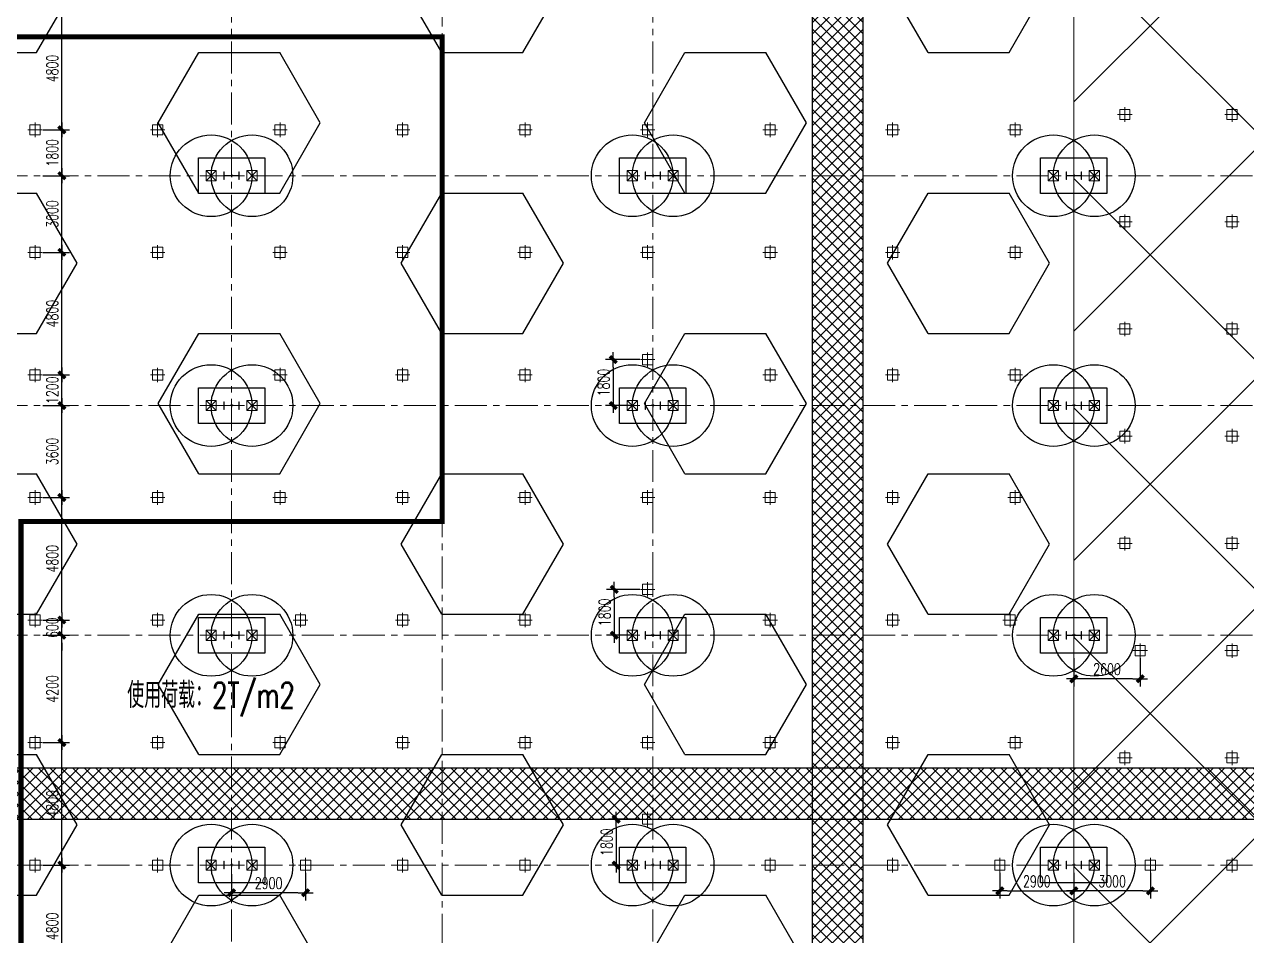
# Model space of a CAD drawing. Extents: x -1201378 to 2367219, y -619313 to 244905.
# Drawn here: x -473475 to -425591, y 179893 to 215577 of the extents above; entities that cross this region are included whole.
import ezdxf
from ezdxf.enums import TextEntityAlignment as Align

# ---------------------------------------------------------------- set-up
doc = ezdxf.new("R2010")
doc.units = 0
doc.header["$LTSCALE"] = 1000
doc.linetypes.add('CENTER', pattern=[2, 1.25, -0.25, 0.25, -0.25])
doc.linetypes.add('DASH', pattern=[0.35, 0.25, -0.1])
doc.layers.get('0').update_dxf_attribs({"linetype": 'CONTINUOUS'})
doc.layers.get('Defpoints').update_dxf_attribs({"linetype": 'CONTINUOUS'})
for name, color, linetype in [('Hatch-一般填充', 252, 'CONTINUOUS'), ('S-DIMZ', 115, 'CONTINUOUS'), ('S-DOTE1', 140, 'CENTER'), ('S-HATCH1-W', 252, 'CONTINUOUS'), ('S-HJD', 97, 'CONTINUOUS'), ('S-SGJ', 21, 'CONTINUOUS')]:
    doc.layers.add(name, color=color, linetype=linetype)
for name, color, linetype, lineweight in [('S-axis', 111, 'CONTINUOUS', 0), ('S-col', 2, 'CONTINUOUS', 0), ('S-dim', 81, 'CONTINUOUS', 0), ('S-dote', 5, 'CENTER', 0), ('S-zhuang', 1, 'CONTINUOUS', 0)]:
    doc.layers.add(name, color=color, linetype=linetype, lineweight=lineweight)
doc.styles.add('SS1', font='tj-romans1.shx', dxfattribs={"width": 0.7, "bigfont": 'tj-hztxt1.shx'})
doc.dimstyles.new('S-150-ARCHI', dxfattribs={"dimscale": 150, "dimtxt": 3, "dimasz": 2, "dimexe": 2, "dimexo": 2, "dimgap": 1, "dimtad": 1, "dimdec": 0, "dimzin": 0, "dimdsep": 46, "dimtxsty": 'SS1', "dimblk1": 'TT', "dimblk2": 'TT', "dimsah": 1, "dimcen": 1, "dimclrd": 256, "dimclre": 256, "dimclrt": 256, "dimadec": 0, "dimazin": 0, "dimtfac": 1, "dimtdec": 0, "dimtix": 1, "dimtmove": 2, "dimatfit": 0, "dimldrblk": 'TT', "dimfxl": 2, "dimtolj": 1, "dimtzin": 0, "dimarcsym": 0})

# ---------------------------------------------------------------- blocks, each defined once
blk = doc.blocks.new('_FZH')
at = {"layer": 'S-col'}
blk.add_lwpolyline([(-0.375, -0.188), (-0.375, 0.187), (-0.36, 0.187), (-0.36, 0.005), (0.36, 0.005), (0.36, 0.187), (0.375, 0.187), (0.375, -0.188), (0.36, -0.188), (0.36, -0.005), (-0.36, -0.005), (-0.36, -0.188)], close=True, dxfattribs=at)
blk = doc.blocks.new('w4234324')
at = {"layer": 'S-col', "xscale": 800.0000000000005, "yscale": 800.0000000000005, "zscale": 800.0000000000005}
for p in [(-210454, 813820), (-193954, 813820), (-177454, 813820), (-210454, 804820), (-193954, 804820), (-177454, 804820), (-210454, 795820), (-193954, 795820), (-177454, 795820), (-210454, 786820), (-193954, 786820), (-177454, 786820)]:
    blk.add_blockref('_FZH', p, dxfattribs=at)
blk = doc.blocks.new('1#轴网')
at = {"layer": 'S-dote'}
for p, q in [((-165358.5, 19033.1), (-165358.5, 124689.3)), ((-157108.5, 18867), (-157108.5, 124689.3)), ((-148858.5, 19032.5), (-148858.5, 124689.3)), ((-140608.5, 18867), (-140608.5, 124689.3)), ((-132358.5, 19024), (-132358.5, 124689.3)), ((-99358.5, 97027), (-216950.7, 97027)), ((-99358.5, 88027), (-216950.7, 88027)), ((-99358.5, 79027), (-216950.7, 79027)), ((-99358.5, 70027), (-216950.7, 70027))]:
    blk.add_line(p, q, dxfattribs=at)
blk = doc.blocks.new('地坪桩')
at = {"layer": 'S-zhuang'}
for p, q in [((174146, 162514), (174146, 163080)), ((173863, 162797), (174429, 162797))]:
    blk.add_line(p, q, dxfattribs=at)
blk.add_lwpolyline([(173946, 162597), (173946, 162997), (174346, 162997), (174346, 162597)], close=True, dxfattribs=at)
blk = doc.blocks.new('TT')
blk.add_line((-0.97, 0), (0.97, 0))
at = {"const_width": 0.45}
blk.add_lwpolyline([(-0.44, -0.44), (0.44, 0.44)], dxfattribs=at)
blk = doc.blocks.new('*D3356')
at = {"layer": 'Defpoints', "color": 0, "transparency": 16777216}
for p in [(-473058, 182652), (-472008, 182652), (-473058, 177852)]:
    blk.add_point(p, dxfattribs=at)
at = {"layer": 'S-DIMZ', "lineweight": -2, "transparency": 16777216}
for p, q in [((-472758, 182652), (-471708, 182652)), ((-472008, 178152), (-472008, 182352)), ((-472758, 177852), (-471708, 177852))]:
    blk.add_line(p, q, dxfattribs=at)
at = {"layer": 'S-DIMZ', "lineweight": -2, "transparency": 16777216, "xscale": 300, "yscale": 300, "zscale": 300}
for p, rotation in [((-472008, 182652), 90), ((-472008, 177852), 270)]:
    blk.add_blockref('TT', p, dxfattribs=dict(at, rotation=rotation))
at = {"layer": 'S-DIMZ', "transparency": 16777216, "insert": (-472383, 180252), "char_height": 450, "attachment_point": 5, "rotation": 90, "style": 'SS1'}
blk.add_mtext('\\A1;4800', dxfattribs=at)
blk = doc.blocks.new('*D3357')
at = {"layer": 'Defpoints', "color": 0, "transparency": 16777216}
for p in [(-473058, 187452), (-472008, 187452), (-473058, 182652)]:
    blk.add_point(p, dxfattribs=at)
at = {"layer": 'S-DIMZ', "lineweight": -2, "transparency": 16777216}
for p, q in [((-472758, 187452), (-471708, 187452)), ((-472008, 182952), (-472008, 187152)), ((-472758, 182652), (-471708, 182652))]:
    blk.add_line(p, q, dxfattribs=at)
at = {"layer": 'S-DIMZ', "lineweight": -2, "transparency": 16777216, "xscale": 300, "yscale": 300, "zscale": 300}
for p, rotation in [((-472008, 187452), 90), ((-472008, 182652), 270)]:
    blk.add_blockref('TT', p, dxfattribs=dict(at, rotation=rotation))
at = {"layer": 'S-DIMZ', "transparency": 16777216, "insert": (-472383, 185052), "char_height": 450, "attachment_point": 5, "rotation": 90, "style": 'SS1'}
blk.add_mtext('\\A1;4800', dxfattribs=at)
blk = doc.blocks.new('*D3358')
at = {"layer": 'Defpoints', "color": 0, "transparency": 16777216}
for p in [(-473058, 191652), (-472008, 191652), (-473058, 187452)]:
    blk.add_point(p, dxfattribs=at)
at = {"layer": 'S-DIMZ', "lineweight": -2, "transparency": 16777216}
for p, q in [((-472758, 191652), (-471708, 191652)), ((-472008, 187752), (-472008, 191352)), ((-472758, 187452), (-471708, 187452))]:
    blk.add_line(p, q, dxfattribs=at)
at = {"layer": 'S-DIMZ', "lineweight": -2, "transparency": 16777216, "xscale": 300, "yscale": 300, "zscale": 300}
for p, rotation in [((-472008, 191652), 90), ((-472008, 187452), 270)]:
    blk.add_blockref('TT', p, dxfattribs=dict(at, rotation=rotation))
at = {"layer": 'S-DIMZ', "transparency": 16777216, "insert": (-472383, 189552), "char_height": 450, "attachment_point": 5, "rotation": 90, "style": 'SS1'}
blk.add_mtext('\\A1;4200', dxfattribs=at)
blk = doc.blocks.new('*D3359')
at = {"layer": 'Defpoints', "color": 0, "transparency": 16777216}
for p in [(-473058, 192252), (-472008, 192252), (-473058, 191652)]:
    blk.add_point(p, dxfattribs=at)
at = {"layer": 'S-DIMZ', "lineweight": -2, "transparency": 16777216}
for p, q in [((-472008, 192552), (-472008, 192852)), ((-472758, 192252), (-471708, 192252)), ((-472008, 191652), (-472008, 192252)), ((-472758, 191652), (-471708, 191652)), ((-472008, 191352), (-472008, 191052))]:
    blk.add_line(p, q, dxfattribs=at)
at = {"layer": 'S-DIMZ', "lineweight": -2, "transparency": 16777216, "xscale": 300, "yscale": 300, "zscale": 300}
for p, rotation in [((-472008, 192252), 270), ((-472008, 191652), 90)]:
    blk.add_blockref('TT', p, dxfattribs=dict(at, rotation=rotation))
at = {"layer": 'S-DIMZ', "transparency": 16777216, "insert": (-472383, 191952), "char_height": 450, "attachment_point": 5, "rotation": 90, "style": 'SS1'}
blk.add_mtext('\\A1;600', dxfattribs=at)
blk = doc.blocks.new('*D3360')
at = {"layer": 'Defpoints', "color": 0, "transparency": 16777216}
for p in [(-473058, 197052), (-472008, 197052), (-473058, 192252)]:
    blk.add_point(p, dxfattribs=at)
at = {"layer": 'S-DIMZ', "lineweight": -2, "transparency": 16777216}
for p, q in [((-472758, 197052), (-471708, 197052)), ((-472008, 192552), (-472008, 196752)), ((-472758, 192252), (-471708, 192252))]:
    blk.add_line(p, q, dxfattribs=at)
at = {"layer": 'S-DIMZ', "lineweight": -2, "transparency": 16777216, "xscale": 300, "yscale": 300, "zscale": 300}
for p, rotation in [((-472008, 197052), 90), ((-472008, 192252), 270)]:
    blk.add_blockref('TT', p, dxfattribs=dict(at, rotation=rotation))
at = {"layer": 'S-DIMZ', "transparency": 16777216, "insert": (-472383, 194652), "char_height": 450, "attachment_point": 5, "rotation": 90, "style": 'SS1'}
blk.add_mtext('\\A1;4800', dxfattribs=at)
blk = doc.blocks.new('*D3361')
at = {"layer": 'Defpoints', "color": 0, "transparency": 16777216}
for p in [(-473058, 200652), (-472008, 200652), (-473058, 197052)]:
    blk.add_point(p, dxfattribs=at)
at = {"layer": 'S-DIMZ', "lineweight": -2, "transparency": 16777216}
for p, q in [((-472758, 200652), (-471708, 200652)), ((-472008, 197352), (-472008, 200352)), ((-472758, 197052), (-471708, 197052))]:
    blk.add_line(p, q, dxfattribs=at)
at = {"layer": 'S-DIMZ', "lineweight": -2, "transparency": 16777216, "xscale": 300, "yscale": 300, "zscale": 300}
for p, rotation in [((-472008, 200652), 90), ((-472008, 197052), 270)]:
    blk.add_blockref('TT', p, dxfattribs=dict(at, rotation=rotation))
at = {"layer": 'S-DIMZ', "transparency": 16777216, "insert": (-472383, 198852), "char_height": 450, "attachment_point": 5, "rotation": 90, "style": 'SS1'}
blk.add_mtext('\\A1;3600', dxfattribs=at)
blk = doc.blocks.new('*D3362')
at = {"layer": 'Defpoints', "color": 0, "transparency": 16777216}
for p in [(-473058, 201852), (-472008, 201852), (-473058, 200652)]:
    blk.add_point(p, dxfattribs=at)
at = {"layer": 'S-DIMZ', "lineweight": -2, "transparency": 16777216}
for p, q in [((-472758, 201852), (-471708, 201852)), ((-472008, 200952), (-472008, 201552)), ((-472758, 200652), (-471708, 200652))]:
    blk.add_line(p, q, dxfattribs=at)
at = {"layer": 'S-DIMZ', "lineweight": -2, "transparency": 16777216, "xscale": 300, "yscale": 300, "zscale": 300}
for p, rotation in [((-472008, 201852), 90), ((-472008, 200652), 270)]:
    blk.add_blockref('TT', p, dxfattribs=dict(at, rotation=rotation))
at = {"layer": 'S-DIMZ', "transparency": 16777216, "insert": (-472383, 201252), "char_height": 450, "attachment_point": 5, "rotation": 90, "style": 'SS1'}
blk.add_mtext('\\A1;1200', dxfattribs=at)
blk = doc.blocks.new('*D3363')
at = {"layer": 'Defpoints', "color": 0, "transparency": 16777216}
for p in [(-473058, 206652), (-472008, 206652), (-473058, 201852)]:
    blk.add_point(p, dxfattribs=at)
at = {"layer": 'S-DIMZ', "lineweight": -2, "transparency": 16777216}
for p, q in [((-472758, 206652), (-471708, 206652)), ((-472008, 202152), (-472008, 206352)), ((-472758, 201852), (-471708, 201852))]:
    blk.add_line(p, q, dxfattribs=at)
at = {"layer": 'S-DIMZ', "lineweight": -2, "transparency": 16777216, "xscale": 300, "yscale": 300, "zscale": 300}
for p, rotation in [((-472008, 206652), 90), ((-472008, 201852), 270)]:
    blk.add_blockref('TT', p, dxfattribs=dict(at, rotation=rotation))
at = {"layer": 'S-DIMZ', "transparency": 16777216, "insert": (-472383, 204252), "char_height": 450, "attachment_point": 5, "rotation": 90, "style": 'SS1'}
blk.add_mtext('\\A1;4800', dxfattribs=at)
blk = doc.blocks.new('*D3364')
at = {"layer": 'Defpoints', "color": 0, "transparency": 16777216}
for p in [(-473058, 209652), (-472008, 209652), (-473058, 206652)]:
    blk.add_point(p, dxfattribs=at)
at = {"layer": 'S-DIMZ', "lineweight": -2, "transparency": 16777216}
for p, q in [((-472758, 209652), (-471708, 209652)), ((-472008, 206952), (-472008, 209352)), ((-472758, 206652), (-471708, 206652))]:
    blk.add_line(p, q, dxfattribs=at)
at = {"layer": 'S-DIMZ', "lineweight": -2, "transparency": 16777216, "xscale": 300, "yscale": 300, "zscale": 300}
for p, rotation in [((-472008, 209652), 90), ((-472008, 206652), 270)]:
    blk.add_blockref('TT', p, dxfattribs=dict(at, rotation=rotation))
at = {"layer": 'S-DIMZ', "transparency": 16777216, "insert": (-472383, 208152), "char_height": 450, "attachment_point": 5, "rotation": 90, "style": 'SS1'}
blk.add_mtext('\\A1;3000', dxfattribs=at)
blk = doc.blocks.new('*D3365')
at = {"layer": 'Defpoints', "color": 0, "transparency": 16777216}
for p in [(-473058, 211452), (-472008, 211452), (-473058, 209652)]:
    blk.add_point(p, dxfattribs=at)
at = {"layer": 'S-DIMZ', "lineweight": -2, "transparency": 16777216}
for p, q in [((-472758, 211452), (-471708, 211452)), ((-472008, 209952), (-472008, 211152)), ((-472758, 209652), (-471708, 209652))]:
    blk.add_line(p, q, dxfattribs=at)
at = {"layer": 'S-DIMZ', "lineweight": -2, "transparency": 16777216, "xscale": 300, "yscale": 300, "zscale": 300}
for p, rotation in [((-472008, 211452), 90), ((-472008, 209652), 270)]:
    blk.add_blockref('TT', p, dxfattribs=dict(at, rotation=rotation))
at = {"layer": 'S-DIMZ', "transparency": 16777216, "insert": (-472383, 210552), "char_height": 450, "attachment_point": 5, "rotation": 90, "style": 'SS1'}
blk.add_mtext('\\A1;1800', dxfattribs=at)
blk = doc.blocks.new('*D3366')
at = {"layer": 'Defpoints', "color": 0, "transparency": 16777216}
for p in [(-473058, 216252), (-472008, 216252), (-473058, 211452)]:
    blk.add_point(p, dxfattribs=at)
at = {"layer": 'S-DIMZ', "lineweight": -2, "transparency": 16777216}
for p, q in [((-472758, 216252), (-471708, 216252)), ((-472008, 211752), (-472008, 215952)), ((-472758, 211452), (-471708, 211452))]:
    blk.add_line(p, q, dxfattribs=at)
at = {"layer": 'S-DIMZ', "lineweight": -2, "transparency": 16777216, "xscale": 300, "yscale": 300, "zscale": 300}
for p, rotation in [((-472008, 216252), 90), ((-472008, 211452), 270)]:
    blk.add_blockref('TT', p, dxfattribs=dict(at, rotation=rotation))
at = {"layer": 'S-DIMZ', "transparency": 16777216, "insert": (-472383, 213852), "char_height": 450, "attachment_point": 5, "rotation": 90, "style": 'SS1'}
blk.add_mtext('\\A1;4800', dxfattribs=at)
blk = doc.blocks.new('*D3410')
at = {"layer": 'Defpoints', "color": 0, "transparency": 16777216}
for p in [(-432358, 182652), (-429358, 182652), (-432358, 181644)]:
    blk.add_point(p, dxfattribs=at)
at = {"layer": 'S-DIMZ', "lineweight": -2, "transparency": 16777216}
for p, q in [((-432358, 182352), (-432358, 181344)), ((-429358, 182352), (-429358, 181344)), ((-429658, 181644), (-432058, 181644))]:
    blk.add_line(p, q, dxfattribs=at)
at = {"layer": 'S-DIMZ', "lineweight": -2, "transparency": 16777216, "xscale": 300, "yscale": 300, "zscale": 300, "rotation": 180}
blk.add_blockref('TT', (-432358, 181644), dxfattribs=at)
at = {"layer": 'S-DIMZ', "lineweight": -2, "transparency": 16777216, "xscale": 300, "yscale": 300, "zscale": 300}
blk.add_blockref('TT', (-429358, 181644), dxfattribs=at)
at = {"layer": 'S-DIMZ', "transparency": 16777216, "insert": (-430858, 182019), "char_height": 450, "attachment_point": 5, "style": 'SS1'}
blk.add_mtext('\\A1;3000', dxfattribs=at)
blk = doc.blocks.new('*D3411')
at = {"layer": 'Defpoints', "color": 0, "transparency": 16777216}
for p in [(-432358, 191052), (-429758, 191052), (-432358, 189950)]:
    blk.add_point(p, dxfattribs=at)
at = {"layer": 'S-DIMZ', "lineweight": -2, "transparency": 16777216}
for p, q in [((-432358, 190752), (-432358, 189650)), ((-429758, 190752), (-429758, 189650)), ((-430058, 189950), (-432058, 189950))]:
    blk.add_line(p, q, dxfattribs=at)
at = {"layer": 'S-DIMZ', "lineweight": -2, "transparency": 16777216, "xscale": 300, "yscale": 300, "zscale": 300, "rotation": 180}
blk.add_blockref('TT', (-432358, 189950), dxfattribs=at)
at = {"layer": 'S-DIMZ', "lineweight": -2, "transparency": 16777216, "xscale": 300, "yscale": 300, "zscale": 300}
blk.add_blockref('TT', (-429758, 189950), dxfattribs=at)
at = {"layer": 'S-DIMZ', "transparency": 16777216, "insert": (-431058, 190325), "char_height": 450, "attachment_point": 5, "style": 'SS1'}
blk.add_mtext('\\A1;2600', dxfattribs=at)
blk = doc.blocks.new('*D3427')
at = {"layer": 'Defpoints', "color": 0, "transparency": 16777216}
for p in [(-465358, 182592), (-462458, 182652), (-465358, 181570)]:
    blk.add_point(p, dxfattribs=at)
at = {"layer": 'S-DIMZ', "lineweight": -2, "transparency": 16777216}
for p, q in [((-465358, 182292), (-465358, 181270)), ((-462458, 182352), (-462458, 181270)), ((-462758, 181570), (-465058, 181570))]:
    blk.add_line(p, q, dxfattribs=at)
at = {"layer": 'S-DIMZ', "lineweight": -2, "transparency": 16777216, "xscale": 300, "yscale": 300, "zscale": 300, "rotation": 180}
blk.add_blockref('TT', (-465358, 181570), dxfattribs=at)
at = {"layer": 'S-DIMZ', "lineweight": -2, "transparency": 16777216, "xscale": 300, "yscale": 300, "zscale": 300}
blk.add_blockref('TT', (-462458, 181570), dxfattribs=at)
at = {"layer": 'S-DIMZ', "transparency": 16777216, "insert": (-463908, 181945), "char_height": 450, "attachment_point": 5, "style": 'SS1'}
blk.add_mtext('\\A1;2900', dxfattribs=at)
blk = doc.blocks.new('*D3428')
at = {"layer": 'Defpoints', "color": 0, "transparency": 16777216}
for p in [(-449058, 184452), (-450290, 182652), (-449458, 182652)]:
    blk.add_point(p, dxfattribs=at)
at = {"layer": 'S-DIMZ', "lineweight": -2, "transparency": 16777216}
for p, q in [((-449358, 184452), (-450590, 184452)), ((-450290, 184152), (-450290, 182952)), ((-449758, 182652), (-450590, 182652))]:
    blk.add_line(p, q, dxfattribs=at)
at = {"layer": 'S-DIMZ', "lineweight": -2, "transparency": 16777216, "xscale": 300, "yscale": 300, "zscale": 300}
for p, rotation in [((-450290, 184452), 90), ((-450290, 182652), 270)]:
    blk.add_blockref('TT', p, dxfattribs=dict(at, rotation=rotation))
at = {"layer": 'S-DIMZ', "transparency": 16777216, "insert": (-450665, 183552), "char_height": 450, "attachment_point": 5, "rotation": 90, "style": 'SS1'}
blk.add_mtext('\\A1;1800', dxfattribs=at)
blk = doc.blocks.new('*D3429')
at = {"layer": 'Defpoints', "color": 0, "transparency": 16777216}
for p in [(-435258, 182652), (-432358, 182652), (-432358, 181644)]:
    blk.add_point(p, dxfattribs=at)
at = {"layer": 'S-DIMZ', "lineweight": -2, "transparency": 16777216}
for p, q in [((-435258, 182352), (-435258, 181344)), ((-432358, 182352), (-432358, 181344)), ((-434958, 181644), (-432658, 181644))]:
    blk.add_line(p, q, dxfattribs=at)
at = {"layer": 'S-DIMZ', "lineweight": -2, "transparency": 16777216, "xscale": 300, "yscale": 300, "zscale": 300, "rotation": 180}
blk.add_blockref('TT', (-435258, 181644), dxfattribs=at)
at = {"layer": 'S-DIMZ', "lineweight": -2, "transparency": 16777216, "xscale": 300, "yscale": 300, "zscale": 300}
blk.add_blockref('TT', (-432358, 181644), dxfattribs=at)
at = {"layer": 'S-DIMZ', "transparency": 16777216, "insert": (-433808, 182019), "char_height": 450, "attachment_point": 5, "style": 'SS1'}
blk.add_mtext('\\A1;2900', dxfattribs=at)
blk = doc.blocks.new('*D3431')
at = {"layer": 'Defpoints', "color": 0, "transparency": 16777216}
for p in [(-449058, 193452), (-450365, 191652), (-449458, 191652)]:
    blk.add_point(p, dxfattribs=at)
at = {"layer": 'S-DIMZ', "lineweight": -2, "transparency": 16777216}
for p, q in [((-449358, 193452), (-450665, 193452)), ((-450365, 193152), (-450365, 191952)), ((-449758, 191652), (-450665, 191652))]:
    blk.add_line(p, q, dxfattribs=at)
at = {"layer": 'S-DIMZ', "lineweight": -2, "transparency": 16777216, "xscale": 300, "yscale": 300, "zscale": 300}
for p, rotation in [((-450365, 193452), 90), ((-450365, 191652), 270)]:
    blk.add_blockref('TT', p, dxfattribs=dict(at, rotation=rotation))
at = {"layer": 'S-DIMZ', "transparency": 16777216, "insert": (-450740, 192552), "char_height": 450, "attachment_point": 5, "rotation": 90, "style": 'SS1'}
blk.add_mtext('\\A1;1800', dxfattribs=at)
blk = doc.blocks.new('*D3433')
at = {"layer": 'Defpoints', "color": 0, "transparency": 16777216}
for p in [(-449058, 202452), (-450406, 200652), (-449458, 200652)]:
    blk.add_point(p, dxfattribs=at)
at = {"layer": 'S-DIMZ', "lineweight": -2, "transparency": 16777216}
for p, q in [((-449358, 202452), (-450706, 202452)), ((-450406, 202152), (-450406, 200952)), ((-449758, 200652), (-450706, 200652))]:
    blk.add_line(p, q, dxfattribs=at)
at = {"layer": 'S-DIMZ', "lineweight": -2, "transparency": 16777216, "xscale": 300, "yscale": 300, "zscale": 300}
for p, rotation in [((-450406, 202452), 90), ((-450406, 200652), 270)]:
    blk.add_blockref('TT', p, dxfattribs=dict(at, rotation=rotation))
at = {"layer": 'S-DIMZ', "transparency": 16777216, "insert": (-450781, 201552), "char_height": 450, "attachment_point": 5, "rotation": 90, "style": 'SS1'}
blk.add_mtext('\\A1;1800', dxfattribs=at)
blk = doc.blocks.new('S-ZHUANG-400')
at = {"layer": 'S-zhuang'}
for p, q in [((200, -200), (-200, 200)), ((-200, -200), (200, 200))]:
    blk.add_line(p, q, dxfattribs=at)
blk.add_lwpolyline([(-200, 200), (200, 200), (200, -200), (-200, -200)], close=True, dxfattribs=at)
blk = doc.blocks.new('CT2')
at = {"layer": 'Defpoints'}
for centre in [(-193625, -186366), (-193625, -187966)]:
    blk.add_circle(centre, 1600, dxfattribs=at)
at = {"layer": 'S-DOTE1', "ltscale": 0.25}
for p, q in [((-193565, -187166), (-193685, -187166)), ((-193625, -187226), (-193625, -187106))]:
    blk.add_line(p, q, dxfattribs=at)
at = {"layer": 'S-HATCH1-W'}
blk.add_lwpolyline([(-194325, -185866), (-192925, -185866), (-192925, -188466), (-194325, -188466)], close=True, dxfattribs=at)
at = {"layer": 'S-zhuang'}
for p in [(-193625, -186366), (-193625, -187966)]:
    blk.add_blockref('S-ZHUANG-400', p, dxfattribs=at)

msp = doc.modelspace()

# ---------------------------------------------------------------- hatches: boundary and pattern name
at = {"layer": 'Hatch-一般填充'}
h = msp.add_hatch(dxfattribs=at)
h.set_pattern_fill('HEX', color=256, scale=1000)
h.set_pattern_definition([(0, (-600000, 0), (0, 5499.26), [3175, -6350]), (120, (-600000, 0), (-4762.5, -2749.63), [3175, -6350]), (60, (-596825, 0), (-4762.5, 2749.63), [3175, -6350])])
h.paths.add_polyline_path([(-432358.5, 227651.8), (-485427, 227651.8), (-508858.4, 155651.8), (-508858.4, 137651.8), (-432358.5, 137651.8)])
h = msp.add_hatch(dxfattribs=at)
h.set_pattern_fill('ANSI37', color=256, scale=2000)
h.set_pattern_definition([(45, (-600000, 0), (-4490.13, 4490.13), []), (135, (-600000, 0), (-4490.13, -4490.13), [])])
h.paths.add_polyline_path([(-432358.5, 227651.8), (-399358.5, 227651.8), (-399358.5, 137651.8), (-432358.5, 137651.8)])
at = {"layer": 'S-HJD'}
h = msp.add_hatch(dxfattribs=at)
h.set_pattern_fill('ANSI37', color=256, scale=100, angle=-180)
h.paths.add_polyline_path([(-442608.5, 137651.8), (-440608.5, 137651.8), (-440608.5, 227651.8), (-442608.5, 227651.8)])
h = msp.add_hatch(dxfattribs=at)
h.set_pattern_fill('ANSI37', color=256, scale=100, angle=-180)
h.paths.add_polyline_path([(-399358.5, 184451.8), (-399358.5, 186451.8), (-498835, 186451.8), (-499485.8, 184451.8)])

# ---------------------------------------------------------------- linework, layer by layer
at = {"layer": 'S-dim'}
msp.add_lwpolyline([(-486663.6, 223851.8), (-508858.4, 155651.8), (-508858.4, 137651.8), (-432358.5, 137651.8), (-432358.5, 227651.8)], dxfattribs=at)
msp.add_lwpolyline([(-432358.5, 227651.8), (-399358.5, 227651.8), (-399358.5, 137651.8), (-432358.5, 137651.8)], close=True, dxfattribs=at)
at = {"layer": 'S-HJD'}
for points in [[(-442608.5, 137651.8), (-440608.5, 137651.8), (-440608.5, 227651.8), (-442608.5, 227651.8)], [(-399358.5, 184451.8), (-399358.5, 186451.8), (-498835, 186451.8), (-499485.8, 184451.8)]]:
    msp.add_lwpolyline(points, close=True, dxfattribs=at)
at = {"layer": 'S-SGJ', "linetype": 'DASH', "ltscale": 10, "const_width": 200}
msp.add_lwpolyline([(-502559.4, 215093.5), (-457108.5, 215093.5), (-457108.5, 196106.3), (-473608.5, 196106.3), (-473608.5, 173651.8), (-398758.5, 173651.8), (-398758.5, 146689.3), (-424108.5, 146651.8), (-424108.5, 134998.7), (-523937.2, 134355.6), (-502559.4, 215093.5)], dxfattribs=at)

# ---------------------------------------------------------------- block references
at = {"layer": 'S-axis'}
msp.add_blockref('1#轴网', (-300000, 112624.8), dxfattribs=at)
at = {"layer": 'S-col'}
msp.add_blockref('w4234324', (-254904.3, -604168.2), dxfattribs=at)
at = {"layer": 'S-zhuang'}
for p in [(-604504.4, 49254.8), (-600304.4, 49254.8), (-647204.4, 48654.8), (-642404.4, 48654.8), (-637604.4, 48654.8), (-632804.4, 48654.8), (-628004.4, 48654.8), (-623204.4, 48654.8), (-618404.4, 48654.8), (-613604.4, 48654.8), (-608804.4, 48654.8), (-604504.4, 45054.8), (-600304.4, 45054.8), (-647204.4, 43854.8), (-642404.4, 43854.8), (-637604.4, 43854.8), (-632804.4, 43854.8), (-628004.4, 43854.8), (-623204.4, 43854.8), (-618404.4, 43854.8), (-613604.4, 43854.8), (-608804.4, 43854.8), (-604504.4, 40854.8), (-600304.4, 40854.8), (-623204.4, 39654.8), (-647204.4, 39054.8), (-642404.4, 39054.8), (-637604.4, 39054.8), (-632804.4, 39054.8), (-628004.4, 39054.8), (-618404.4, 39054.8), (-613604.4, 39054.8), (-608804.4, 39054.8), (-604504.4, 36654.8), (-600304.4, 36654.8), (-647204.4, 34254.8), (-642404.4, 34254.8), (-637604.4, 34254.8), (-632804.4, 34254.8), (-628004.4, 34254.8), (-623204.4, 34254.8), (-618404.4, 34254.8), (-613604.4, 34254.8), (-608804.4, 34254.8), (-604504.4, 32454.8), (-600304.4, 32454.8), (-623204.4, 30654.8), (-647204.4, 29454.8), (-642404.4, 29454.8), (-636804.4, 29454.8), (-632804.4, 29454.8), (-628004.4, 29454.8), (-618404.4, 29454.8), (-613604.4, 29454.8), (-609004.4, 29454.8), (-603904.4, 28254.8), (-600304.4, 28254.8), (-647204.4, 24654.8), (-642404.4, 24654.8), (-637604.4, 24654.8), (-632804.4, 24654.8), (-628004.4, 24654.8), (-623204.4, 24654.8), (-618404.4, 24654.8), (-613604.4, 24654.8), (-608804.4, 24654.8), (-604504.4, 24054.8), (-600304.4, 24054.8), (-623204.4, 21654.8), (-647204.4, 19854.8), (-642404.4, 19854.8), (-636604.4, 19854.8), (-632804.4, 19854.8), (-628004.4, 19854.8), (-618404.4, 19854.8), (-613604.4, 19854.8), (-609404.4, 19854.8), (-603504.4, 19854.8), (-600304.4, 19854.8)]:
    msp.add_blockref('地坪桩', p, dxfattribs=at)
at = {"layer": 'S-zhuang', "rotation": 90}
for p in [(-652524.7, 403276.6), (-636024.7, 403276.6), (-619524.7, 403276.6), (-652524.7, 394276.6), (-636024.7, 394276.6), (-619524.7, 394276.6), (-652524.7, 385276.6), (-636024.7, 385276.6), (-619524.7, 385276.6), (-652524.7, 376276.6), (-636024.7, 376276.6), (-619524.7, 376276.6)]:
    msp.add_blockref('CT2', p, dxfattribs=at)

# ---------------------------------------------------------------- texts
at = {"layer": 'S-dim', "style": 'SS1', "width": 0.7}
msp.add_text('使用荷载：2T/m2', height=1000, dxfattribs=at).set_placement((-462883.3, 188807), align=Align.RIGHT)

# ---------------------------------------------------------------- dimensions: what is measured, and where the dimension line sits
at = {"layer": 'S-DIMZ'}
for base, p1, p2, picture, middle in [((-472008.5, 216251.8), (-473058.5, 211451.8), (-473058.5, 216251.8), '*D3366', (-472383.5, 213851.8)), ((-472008.5, 211451.8), (-473058.5, 209651.8), (-473058.5, 211451.8), '*D3365', (-472383.5, 210551.8)), ((-472008.5, 209651.8), (-473058.5, 206651.8), (-473058.5, 209651.8), '*D3364', (-472383.5, 208151.8)), ((-472008.5, 206651.8), (-473058.5, 201851.8), (-473058.5, 206651.8), '*D3363', (-472383.5, 204251.8)), ((-450405.6, 200651.8), (-449058.5, 202451.8), (-449458.5, 200651.8), '*D3433', (-450780.6, 201551.8)), ((-472008.5, 201851.8), (-473058.5, 200651.8), (-473058.5, 201851.8), '*D3362', (-472383.5, 201251.8)), ((-472008.5, 200651.8), (-473058.5, 197051.8), (-473058.5, 200651.8), '*D3361', (-472383.5, 198851.8)), ((-472008.5, 197051.8), (-473058.5, 192251.8), (-473058.5, 197051.8), '*D3360', (-472383.5, 194651.8)), ((-450364.7, 191651.8), (-449058.5, 193451.8), (-449458.5, 191651.8), '*D3431', (-450739.7, 192551.8)), ((-472008.5, 192251.8), (-473058.5, 191651.8), (-473058.5, 192251.8), '*D3359', (-472383.5, 191951.8)), ((-472008.5, 191651.8), (-473058.5, 187451.8), (-473058.5, 191651.8), '*D3358', (-472383.5, 189551.8)), ((-472008.5, 187451.8), (-473058.5, 182651.8), (-473058.5, 187451.8), '*D3357', (-472383.5, 185051.8)), ((-450290, 182651.8), (-449058.5, 184451.8), (-449458.5, 182651.8), '*D3428', (-450665, 183551.8)), ((-472008.5, 182651.8), (-473058.5, 177851.8), (-473058.5, 182651.8), '*D3356', (-472383.5, 180251.8))]:
    dim = msp.add_linear_dim(base=base, p1=p1, p2=p2, angle=90, dimstyle='S-150-ARCHI', dxfattribs=at)
    dim.commit()
    dim.dimension.update_dxf_attribs({"geometry": picture, "text_midpoint": middle})
for base, p1, p2, picture, middle in [((-432358.5, 189950.4), (-429758.5, 191051.8), (-432358.5, 191051.8), '*D3411', (-431058.5, 190325.4)), ((-465358.5, 181569.8), (-462458.5, 182651.8), (-465358.5, 182591.8), '*D3427', (-463908.5, 181944.8)), ((-432358.5, 181643.9), (-435258.5, 182651.8), (-432358.5, 182651.8), '*D3429', (-433808.5, 182018.9)), ((-432358.5, 181643.9), (-429358.5, 182651.8), (-432358.5, 182651.8), '*D3410', (-430858.5, 182018.9))]:
    dim = msp.add_linear_dim(base=base, p1=p1, p2=p2, dimstyle='S-150-ARCHI', dxfattribs=at)
    dim.commit()
    dim.dimension.update_dxf_attribs({"geometry": picture, "text_midpoint": middle})

doc.saveas('drawing.dxf')
